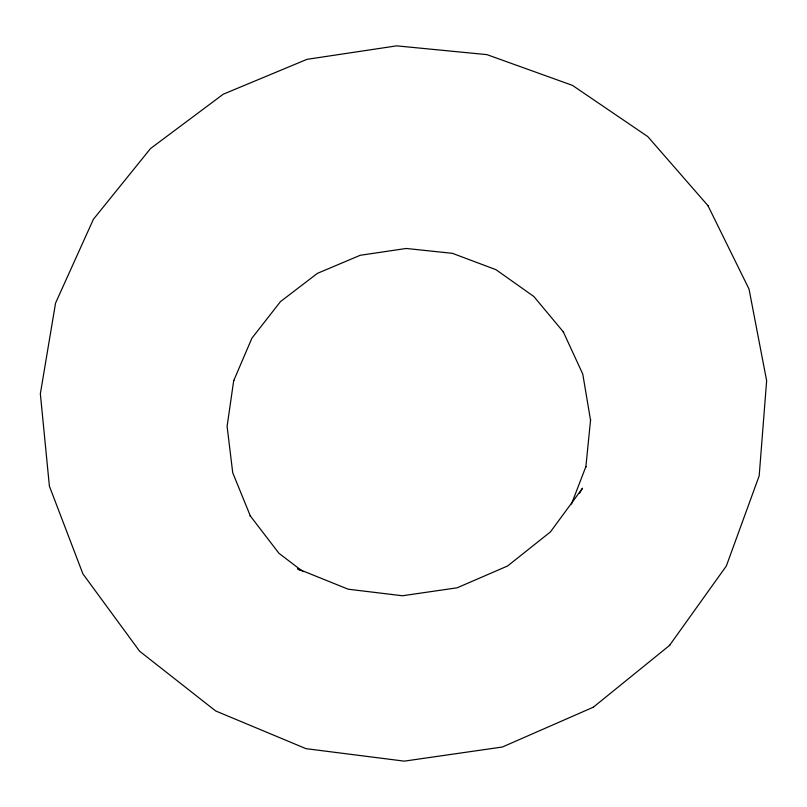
<?xml version="1.0" encoding="UTF-8"?>
<svg xmlns="http://www.w3.org/2000/svg" width="807" height="807" viewBox="0 0 807 807"><rect width="100%" height="100%" fill="white"/><g stroke="black" fill="none" stroke-linecap="round" stroke-linejoin="round"><path stroke-width="1.21" d="M571.507 504.002L585.892 466.577L585.832 467.152L590.603 419.61L590.542 420.225L582.765 374.055L563.256 331.758L563.619 332.222L533.841 296.502L495.922 269.659L452.434 253.337L406.214 248.465L360.225 255.284L317.403 273.371L280.493 301.586L251.905 338.194L233.606 380.914L233.737 380.379L227.1 426.399L232.729 472.741L250.452 516.238L250.15 515.723L278.98 553.34L303.018 571.608M579.406 493.39L582.523 488.205L550.424 531.924L507.603 565.979L457.166 587.799L402.461 595.758L348.14 589.201L297.622 568.794L299.669 570.216M669.447 645.519L726.34 566L759.185 475.827L766.64 380.773L749.037 289.098L707.931 205.603M708.415 206.158L647.779 136.595L572.445 85.371L486.964 54.634L396.661 45.858L306.993 59.335L223.267 94.197L150.546 148.518L93.41 219.272L55.562 303.079L40.35 393.766L49.388 486.127L82.899 573.868L139.651 651.259L215.651 710.947L306.014 748.664L404.277 761.142L502.388 747.01L593.296 707.214M593.084 707.396L669.8 645.217"/></g></svg>
